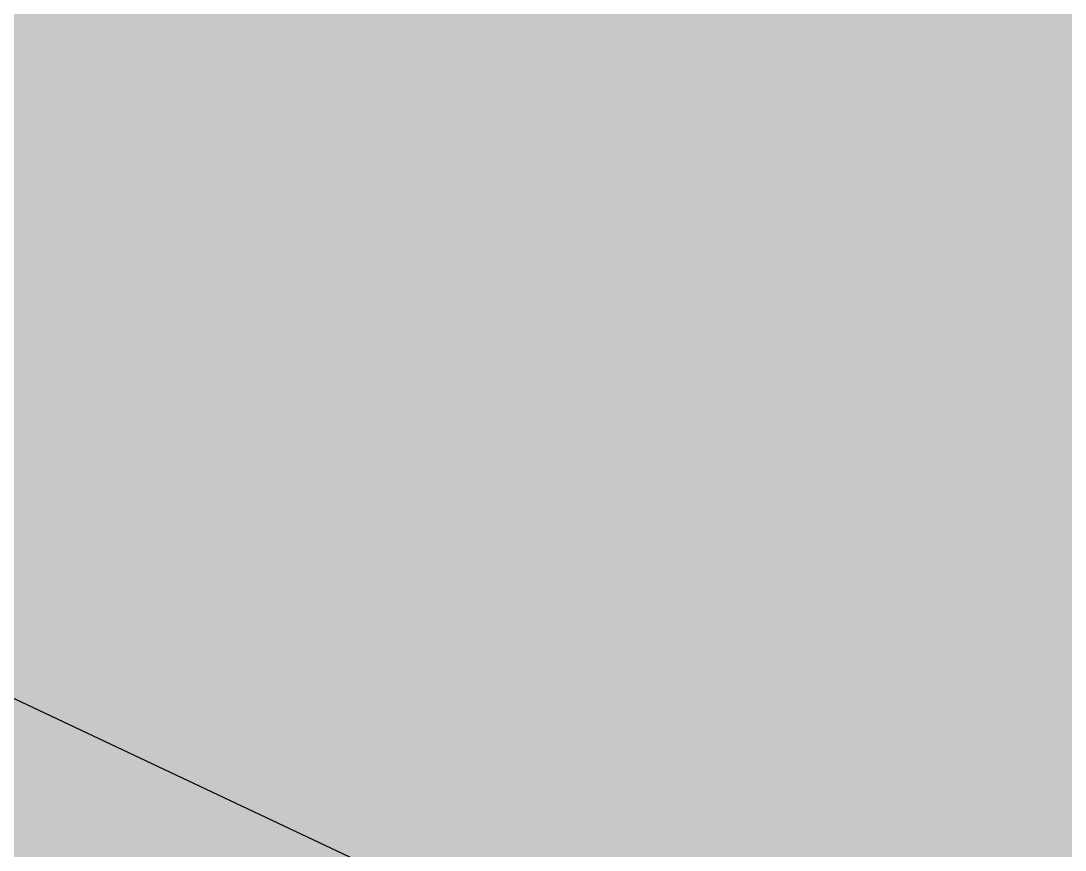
# Model space of a CAD drawing. Header units: metres. Extents: x 320712 to 330859, y 7395954 to 7410037.
# Drawn here: x 325054.317 to 325055.9, y 7398035.188 to 7398036.446 of the extents above; entities that cross this region are included whole.
import ezdxf
from ezdxf.enums import TextEntityAlignment as Align

# ---------------------------------------------------------------- set-up
doc = ezdxf.new("R2010")
doc.units = ezdxf.units.M
for name, color, linetype in [('ACAD-1A-SEM FOTOS$0$F-HZ-AMV', 3, 'Continuous'), ('ACAD-1A-SEM FOTOS$0$U-HZ-AMV', 3, 'Continuous'), ('F-HATCH-MRS', 91, 'Continuous')]:
    doc.layers.add(name, color=color, linetype=linetype)
doc.layers.add('ACAD-1A-SEM FOTOS$0$U-HZ-EIXO TIC', color=40, linetype='ACAD-1A-SEM FOTOS$0$TIC_LINE', lineweight=30)
doc.layers.add('ACAD-1A-SEM FOTOS$0$U-HZ-EIXO TIC AMPLIAÇÃO FUTURA', color=254, linetype='ACAD-1A-SEM FOTOS$0$TIC_LINE', lineweight=30)
doc.styles.add('ACAD-1A-SEM FOTOS$0$ARIAL', font='arial.ttf')
doc.styles.add('ACAD-1A-SEM FOTOS$0$Standard', font='arial.ttf')
doc.linetypes.add('ACAD-1A-SEM FOTOS$0$TIC_LINE', pattern='A,3.5,-0.25,["TIC",ACAD-1A-SEM FOTOS$0$Standard,S=0.175,R=0,X=-0.05,Y=-0.1],-0.5', length=4.25)

# ---------------------------------------------------------------- blocks, each defined once
blk = doc.blocks.new('ACAD-1A-SEM FOTOS')
at = {"layer": 'ACAD-1A-SEM FOTOS$0$U-HZ-EIXO TIC', "color": 40, "linetype": 'ACAD-1A-SEM FOTOS$0$TIC_LINE', "lineweight": 30}
blk.add_line((325754.6027, 7397704.809), (324983.9417, 7398068.637), dxfattribs=at)
at = {"layer": 'ACAD-1A-SEM FOTOS$0$F-HZ-AMV', "style": 'ACAD-1A-SEM FOTOS$0$ARIAL'}
blk.add_attdef('1:18,5', text='', height=2, rotation=270.9053, dxfattribs=at).set_placement((321292.6314, 7408864.4474), align=Align.MIDDLE_CENTER)
at = {"layer": 'ACAD-1A-SEM FOTOS$0$U-HZ-AMV', "style": 'ACAD-1A-SEM FOTOS$0$ARIAL'}
blk.add_attdef('1:18,5', text='', height=2, rotation=316.1562, dxfattribs=at).set_placement((323337.9338, 7400979.0979), align=Align.MIDDLE_CENTER)
at = {"layer": 'ACAD-1A-SEM FOTOS$0$U-HZ-EIXO TIC AMPLIAÇÃO FUTURA', "style": 'ACAD-1A-SEM FOTOS$0$ARIAL'}
blk.add_attdef('1:18,5', text='', height=2, rotation=326.8855, dxfattribs=at).set_placement((321311.1728, 7406263.1204), align=Align.MIDDLE_CENTER)
at = {"layer": 'ACAD-1A-SEM FOTOS$0$U-HZ-EIXO TIC AMPLIAÇÃO FUTURA', "linetype": 'ACAD-1A-SEM FOTOS$0$TIC_LINE', "lineweight": 30, "style": 'ACAD-1A-SEM FOTOS$0$ARIAL'}
blk.add_attdef('1:18,5', text='', height=2, rotation=305.3193, dxfattribs=at).set_placement((321625.9895, 7405039.1783), align=Align.MIDDLE_CENTER)
at = {"layer": 'ACAD-1A-SEM FOTOS$0$U-HZ-EIXO TIC AMPLIAÇÃO FUTURA', "lineweight": 30, "style": 'ACAD-1A-SEM FOTOS$0$ARIAL'}
for rotation, p in [(221.2402, (321631.0079, 7404012.2212)), (322.5186, (321877.15, 7402804.4386))]:
    blk.add_attdef('1:18,5', text='', height=2, rotation=rotation, dxfattribs=at).set_placement(p, align=Align.MIDDLE_CENTER)

msp = doc.modelspace()

# ---------------------------------------------------------------- hatches: boundary and pattern name
at = {"layer": 'F-HATCH-MRS', "transparency": 33554559}
h = msp.add_hatch(color=256, dxfattribs=at)
h.dxf.hatch_style = 1
edge = h.paths.add_edge_path()
edge.add_arc((325327.2551, 7398793.4353), 799.994, 219.4668323, 225.7126747)
edge.add_line((324768.6537, 7398220.7617), (324765.7107, 7398223.5453))
edge.add_line((324765.7107, 7398223.5453), (324736.3627, 7398252.855))
edge.add_line((324736.3627, 7398252.855), (324707.8176, 7398283.4119))
edge.add_line((324707.8176, 7398283.4119), (324691.084, 7398302.9671))
edge.add_line((324691.084, 7398302.9671), (324672.9267, 7398325.7795))
edge.add_line((324672.9267, 7398325.7795), (324675.3454, 7398328.3907))
edge.add_arc((329386.7596, 7402013.9566), 5981.707, 218.03476306, 218.56517244)
edge = h.paths.add_edge_path()
edge.add_line((325002.2193, 7398062.2198), (325015.8341, 7398055.7923))
edge.add_line((325015.8341, 7398055.7923), (325171.2955, 7397982.3992))
edge.add_line((325171.2955, 7397982.3992), (325289.5566, 7397926.5683))
edge.add_line((325289.5566, 7397926.5683), (325341.2263, 7397902.1751))
edge.add_line((325341.2263, 7397902.1751), (325397.0513, 7397875.8202))
edge.add_line((325397.0513, 7397875.8202), (325396.3462, 7397874.4372))
edge.add_line((325396.3462, 7397874.4372), (325334.7214, 7397903.1153))
edge.add_line((325334.7214, 7397903.1153), (325262.8637, 7397936.8426))
edge.add_line((325262.8637, 7397936.8426), (325170.156, 7397979.9993))
edge.add_line((325170.156, 7397979.9993), (325120.1482, 7398003.5419))
edge.add_line((325120.1482, 7398003.5419), (325119.5344, 7398003.8303))
edge.add_line((325119.5344, 7398003.8303), (325085.1014, 7398020.2617))
edge.add_line((325085.1014, 7398020.2617), (325036.445, 7398043.5939))
edge.add_line((325036.445, 7398043.5939), (325018.9948, 7398051.9345))
edge.add_line((325018.9948, 7398051.9345), (325006.2917, 7398057.8974))
edge.add_line((325006.2917, 7398057.8974), (324990.8581, 7398065.5663))
edge.add_line((324990.8581, 7398065.5663), (324983.2395, 7398069.3995))
edge.add_line((324983.2395, 7398069.3995), (324969.9556, 7398076.0577))
edge.add_line((324969.9556, 7398076.0577), (324955.8981, 7398083.7087))
edge.add_line((324955.8981, 7398083.7087), (324932.6237, 7398097.0198))
edge.add_line((324932.6237, 7398097.0198), (324911.9448, 7398109.5717))
edge.add_line((324911.9448, 7398109.5717), (324907.806, 7398112.221))
edge.add_arc((325327.2602, 7398793.4434), 800.0037, 238.3778342, 240.2032482)
edge.add_line((324929.7186, 7398099.2053), (324934.272, 7398096.6177))
edge.add_line((324934.272, 7398096.6177), (324941.1355, 7398092.7912))
edge.add_line((324941.1355, 7398092.7912), (324948.0384, 7398089.0311))
edge.add_line((324948.0384, 7398089.0311), (324957.319, 7398084.1132))
edge.add_line((324957.319, 7398084.1132), (324966.6615, 7398079.3185))
edge.add_line((324966.6615, 7398079.3185), (324973.718, 7398075.7989))
edge.add_line((324973.718, 7398075.7989), (324980.7835, 7398072.3611))
edge.add_line((324980.7835, 7398072.3611), (324987.9379, 7398068.9621))
edge.add_line((324987.9379, 7398068.9621), (324995.0757, 7398065.5924))
edge.add_line((324995.0757, 7398065.5924), (325002.2193, 7398062.2198))

# ---------------------------------------------------------------- block references
at = {"color": 7, "true_color": 0xffffff}
msp.add_blockref('ACAD-1A-SEM FOTOS', (0, 0), dxfattribs=at)

doc.saveas('drawing.dxf')
